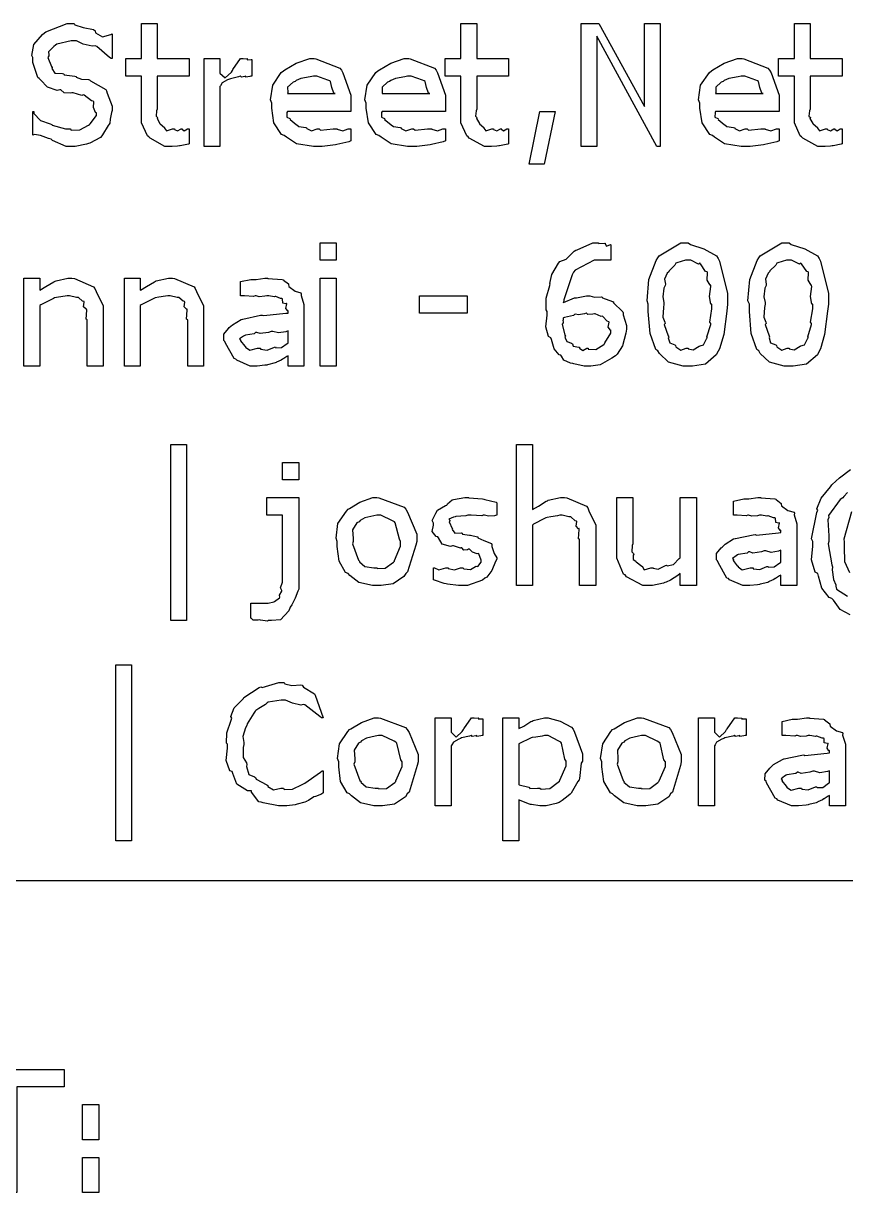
# Model space of a CAD drawing. Extents: x 0 to 23.4, y 0 to 16.5.
# Drawn here: x 20.077 to 20.62, y 1.405 to 2.178 of the extents above; entities that cross this region are included whole.
import ezdxf

# ---------------------------------------------------------------- set-up
doc = ezdxf.new("R2010")
doc.units = 0
doc.layers.get('0').update_dxf_attribs({"linetype": 'CONTINUOUS'})

msp = doc.modelspace()

# ---------------------------------------------------------------- linework, layer by layer
at = {"color": 0}
for points in [[(20.1353, 2.12028), (20.1347, 2.11893), (20.1339, 2.11447), (20.1336, 2.11193), (20.1333, 2.11117), (20.1325, 2.1104), (20.1289, 2.10411), (20.1283, 2.10357), (20.1276, 2.10243), (20.1204, 2.09868), (20.1196, 2.09836), (20.1183, 2.09787), (20.1107, 2.0964), (20.1082, 2.0964), (20.1049, 2.0964), (20.0958, 2.10042), (20.0949, 2.10118), (20.0932, 2.10161), (20.0879, 2.10368), (20.0839, 2.10433), (20.0829, 2.104), (20.0829, 2.11963), (20.0836, 2.11963), (20.0836, 2.11817), (20.0878, 2.1135), (20.0943, 2.11149), (20.0953, 2.11094), (20.0957, 2.11046), (20.1044, 2.10813), (20.1075, 2.10813), (20.1082, 2.10726), (20.1139, 2.10736), (20.1196, 2.11051), (20.1203, 2.11094), (20.1206, 2.11139), (20.1249, 2.11692), (20.1249, 2.11876), (20.1242, 2.11888), (20.1229, 2.12224), (20.1231, 2.12597), (20.1226, 2.12636), (20.1215, 2.12663), (20.1167, 2.13026), (20.116, 2.13049), (20.1153, 2.1301), (20.1094, 2.13189), (20.1087, 2.132), (20.1076, 2.13163), (20.1036, 2.13194), (20.1013, 2.13379), (20.1006, 2.13396), (20.099, 2.13351), (20.0925, 2.13569), (20.0878, 2.14046), (20.0871, 2.14133), (20.0862, 2.14199), (20.0829, 2.15192), (20.0829, 2.15522), (20.0821, 2.15662), (20.0835, 2.16385), (20.0893, 2.17046), (20.0906, 2.1715), (20.0915, 2.1721), (20.1054, 2.17779), (20.1101, 2.17779), (20.1106, 2.17681), (20.1161, 2.17507), (20.1229, 2.17367), (20.124, 2.17279), (20.1242, 2.17165), (20.1288, 2.16894), (20.1344, 2.17036), (20.1353, 2.17085), (20.1353, 2.15457), (20.1346, 2.15457), (20.1335, 2.15522), (20.125, 2.16249), (20.124, 2.16303), (20.1221, 2.16271), (20.1161, 2.16411), (20.1117, 2.16629), (20.1103, 2.16629), (20.1082, 2.16629), (20.0987, 2.16396), (20.0979, 2.16347), (20.0967, 2.16243), (20.0931, 2.15896), (20.0933, 2.15701), (20.0933, 2.15631), (20.0928, 2.15517), (20.0951, 2.14919), (20.0956, 2.14871), (20.0953, 2.148), (20.0974, 2.14492), (20.1024, 2.14464), (20.1033, 2.14438), (20.1036, 2.14378), (20.1106, 2.14285), (20.1114, 2.14264), (20.1114, 2.14231), (20.1149, 2.141), (20.1197, 2.14068), (20.1203, 2.14046), (20.121, 2.13986), (20.131, 2.13411), (20.1315, 2.13331), (20.1319, 2.13178), (20.1353, 2.12315), (20.1353, 2.12028)], [(20.1861, 2.09814), (20.1856, 2.09793), (20.1801, 2.09694), (20.1796, 2.09685), (20.1783, 2.09674), (20.1749, 2.0964), (20.1738, 2.0964), (20.1701, 2.0964), (20.1603, 2.10183), (20.1594, 2.10292), (20.1585, 2.10346), (20.1546, 2.11203), (20.1546, 2.11486), (20.1546, 2.14285), (20.1442, 2.14285), (20.1442, 2.15457), (20.1546, 2.15457), (20.1546, 2.17779), (20.165, 2.17779), (20.165, 2.15457), (20.1861, 2.15457), (20.1861, 2.14285), (20.165, 2.14285), (20.165, 2.12115), (20.1646, 2.12007), (20.1642, 2.11649), (20.1651, 2.11561), (20.1653, 2.11529), (20.165, 2.11486), (20.1668, 2.11171), (20.1669, 2.11139), (20.1669, 2.11139), (20.1697, 2.10894), (20.17, 2.10878), (20.1699, 2.10856), (20.1711, 2.10678), (20.175, 2.10813), (20.1764, 2.10813), (20.1764, 2.10775), (20.1783, 2.10667), (20.1807, 2.10813), (20.1815, 2.10813), (20.1814, 2.10792), (20.1828, 2.10667), (20.1849, 2.10813), (20.1857, 2.10813), (20.1861, 2.10813), (20.1861, 2.09814)], [(20.3971, 2.09814), (20.3965, 2.09793), (20.3911, 2.09694), (20.3906, 2.09685), (20.3893, 2.09674), (20.3858, 2.0964), (20.3847, 2.0964), (20.3811, 2.0964), (20.3711, 2.10183), (20.3703, 2.10292), (20.3694, 2.10346), (20.3656, 2.11203), (20.3656, 2.11486), (20.3656, 2.14285), (20.3551, 2.14285), (20.3551, 2.15457), (20.3656, 2.15457), (20.3656, 2.17779), (20.376, 2.17779), (20.376, 2.15457), (20.3971, 2.15457), (20.3971, 2.14285), (20.376, 2.14285), (20.376, 2.12115), (20.3756, 2.12007), (20.3751, 2.11649), (20.3761, 2.11561), (20.3762, 2.11529), (20.3758, 2.11486), (20.3778, 2.11171), (20.3779, 2.11139), (20.3779, 2.11139), (20.3807, 2.10894), (20.381, 2.10878), (20.3808, 2.10856), (20.3821, 2.10678), (20.386, 2.10813), (20.3872, 2.10813), (20.3872, 2.10775), (20.3893, 2.10667), (20.3917, 2.10813), (20.3925, 2.10813), (20.3924, 2.10792), (20.3937, 2.10667), (20.3958, 2.10813), (20.3965, 2.10813), (20.3971, 2.10813), (20.3971, 2.09814)], [(20.4972, 2.0964), (20.4949, 2.0964), (20.4554, 2.16932), (20.4554, 2.0964), (20.445, 2.0964), (20.445, 2.17779), (20.4567, 2.17779), (20.4868, 2.12289), (20.4868, 2.17779), (20.4972, 2.17779), (20.4972, 2.0964)], [(20.6174, 2.09814), (20.6168, 2.09793), (20.6114, 2.09694), (20.6108, 2.09685), (20.6096, 2.09674), (20.6061, 2.0964), (20.6049, 2.0964), (20.6014, 2.0964), (20.5914, 2.10183), (20.5906, 2.10292), (20.5897, 2.10346), (20.5858, 2.11203), (20.5858, 2.11486), (20.5858, 2.14285), (20.5754, 2.14285), (20.5754, 2.15457), (20.5858, 2.15457), (20.5858, 2.17779), (20.5963, 2.17779), (20.5963, 2.15457), (20.6174, 2.15457), (20.6174, 2.14285), (20.5963, 2.14285), (20.5963, 2.12115), (20.5958, 2.12007), (20.5954, 2.11649), (20.5964, 2.11561), (20.5965, 2.11529), (20.5961, 2.11486), (20.5979, 2.11171), (20.5982, 2.11139), (20.5982, 2.11139), (20.601, 2.10894), (20.6013, 2.10878), (20.6011, 2.10856), (20.6024, 2.10678), (20.6063, 2.10813), (20.6075, 2.10813), (20.6075, 2.10775), (20.6096, 2.10667), (20.6119, 2.10813), (20.6128, 2.10813), (20.6126, 2.10792), (20.614, 2.10667), (20.6161, 2.10813), (20.6168, 2.10813), (20.6174, 2.10813), (20.6174, 2.09814)], [(20.2274, 2.14285), (20.2269, 2.14285), (20.2261, 2.14264), (20.2235, 2.14225), (20.2235, 2.14285), (20.2235, 2.14285), (20.2228, 2.14264), (20.2206, 2.14225), (20.22, 2.14285), (20.2197, 2.14285), (20.2186, 2.14247), (20.2133, 2.14122), (20.2128, 2.1409), (20.2115, 2.14051), (20.2078, 2.13851), (20.2068, 2.13661), (20.2064, 2.13612), (20.2064, 2.0964), (20.196, 2.0964), (20.196, 2.15457), (20.2064, 2.15457), (20.2064, 2.14611), (20.2064, 2.14497), (20.2099, 2.14182), (20.214, 2.14551), (20.2146, 2.14675), (20.215, 2.14735), (20.22, 2.15457), (20.2217, 2.15457), (20.2217, 2.15457), (20.2244, 2.1544), (20.2246, 2.15435), (20.2244, 2.15435), (20.2243, 2.15381), (20.2271, 2.15397), (20.2274, 2.15392), (20.2274, 2.14285)], [(20.2929, 2.11963), (20.2511, 2.11963), (20.2507, 2.11882), (20.2506, 2.11578), (20.2525, 2.11486), (20.2528, 2.11442), (20.2528, 2.11426), (20.2567, 2.111), (20.2572, 2.11074), (20.2572, 2.11074), (20.2585, 2.10954), (20.2631, 2.10889), (20.2636, 2.10878), (20.2638, 2.10824), (20.2668, 2.10678), (20.2706, 2.10813), (20.2719, 2.10813), (20.2729, 2.10715), (20.2811, 2.10813), (20.2839, 2.10813), (20.2839, 2.10781), (20.2875, 2.10667), (20.2912, 2.10813), (20.2925, 2.10813), (20.2929, 2.10813), (20.2929, 2.1001), (20.2915, 2.09956), (20.2836, 2.09771), (20.2828, 2.0975), (20.281, 2.09722), (20.274, 2.0964), (20.2717, 2.0964), (20.2681, 2.0964), (20.2569, 2.09825), (20.2503, 2.1026), (20.2489, 2.10379), (20.2471, 2.10444), (20.2421, 2.11199), (20.2407, 2.12181), (20.2407, 2.12506), (20.2399, 2.12722), (20.2413, 2.13704), (20.2469, 2.14524), (20.2483, 2.14654), (20.2492, 2.14719), (20.2567, 2.15153), (20.2657, 2.15457), (20.2686, 2.15457), (20.2697, 2.15435), (20.2856, 2.14828), (20.2867, 2.14697), (20.2876, 2.14501), (20.2929, 2.13037), (20.2929, 2.12549), (20.2929, 2.11963)], [(20.3554, 2.11963), (20.3135, 2.11963), (20.3132, 2.11882), (20.3131, 2.11578), (20.315, 2.11486), (20.3153, 2.11442), (20.3151, 2.11426), (20.3192, 2.111), (20.3196, 2.11074), (20.3196, 2.11074), (20.321, 2.10954), (20.3254, 2.10889), (20.3261, 2.10878), (20.3261, 2.10824), (20.3293, 2.10678), (20.3331, 2.10813), (20.3343, 2.10813), (20.3353, 2.10715), (20.3435, 2.10813), (20.3463, 2.10813), (20.3463, 2.10781), (20.35, 2.10667), (20.3537, 2.10813), (20.355, 2.10813), (20.3554, 2.10813), (20.3554, 2.1001), (20.3539, 2.09956), (20.3461, 2.09771), (20.3453, 2.0975), (20.3435, 2.09722), (20.3364, 2.0964), (20.3342, 2.0964), (20.3304, 2.0964), (20.3194, 2.09825), (20.3128, 2.1026), (20.3114, 2.10379), (20.3096, 2.10444), (20.3046, 2.11199), (20.3031, 2.12181), (20.3031, 2.12506), (20.3022, 2.12722), (20.3036, 2.13704), (20.3094, 2.14524), (20.3107, 2.14654), (20.3117, 2.14719), (20.3192, 2.15153), (20.3282, 2.15457), (20.3311, 2.15457), (20.3321, 2.15435), (20.3481, 2.14828), (20.3492, 2.14697), (20.3501, 2.14501), (20.3554, 2.13037), (20.3554, 2.12549), (20.3554, 2.11963)], [(20.5757, 2.11963), (20.5338, 2.11963), (20.5335, 2.11882), (20.5333, 2.11578), (20.5353, 2.11486), (20.5356, 2.11442), (20.5354, 2.11426), (20.5394, 2.111), (20.5399, 2.11074), (20.5399, 2.11074), (20.5412, 2.10954), (20.5457, 2.10889), (20.5464, 2.10878), (20.5464, 2.10824), (20.5496, 2.10678), (20.5533, 2.10813), (20.5546, 2.10813), (20.5556, 2.10715), (20.5637, 2.10813), (20.5665, 2.10813), (20.5665, 2.10781), (20.5703, 2.10667), (20.574, 2.10813), (20.5753, 2.10813), (20.5757, 2.10813), (20.5757, 2.1001), (20.5742, 2.09956), (20.5664, 2.09771), (20.5654, 2.0975), (20.5637, 2.09722), (20.5567, 2.0964), (20.5544, 2.0964), (20.5507, 2.0964), (20.5397, 2.09825), (20.5331, 2.1026), (20.5317, 2.10379), (20.5299, 2.10444), (20.5249, 2.11199), (20.5233, 2.12181), (20.5233, 2.12506), (20.5225, 2.12722), (20.5239, 2.13704), (20.5297, 2.14524), (20.531, 2.14654), (20.5319, 2.14719), (20.5394, 2.15153), (20.5483, 2.15457), (20.5514, 2.15457), (20.5524, 2.15435), (20.5683, 2.14828), (20.5694, 2.14697), (20.5704, 2.14501), (20.5757, 2.13037), (20.5757, 2.12549), (20.5757, 2.11963)], [(20.2825, 2.13135), (20.2817, 2.13167), (20.2803, 2.13542), (20.2794, 2.13938), (20.2789, 2.13981), (20.2776, 2.14019), (20.2704, 2.14285), (20.2681, 2.14285), (20.266, 2.14247), (20.2599, 2.14139), (20.2568, 2.13997), (20.2561, 2.13938), (20.2547, 2.13889), (20.2511, 2.13558), (20.2512, 2.13217), (20.2511, 2.13135), (20.2825, 2.13135)], [(20.345, 2.13135), (20.3442, 2.13167), (20.3428, 2.13542), (20.3419, 2.13938), (20.3412, 2.13981), (20.3401, 2.14019), (20.3328, 2.14285), (20.3304, 2.14285), (20.3285, 2.14247), (20.3224, 2.14139), (20.3192, 2.13997), (20.3185, 2.13938), (20.3171, 2.13889), (20.3136, 2.13558), (20.3136, 2.13217), (20.3135, 2.13135), (20.345, 2.13135)], [(20.5653, 2.13135), (20.5644, 2.13167), (20.5631, 2.13542), (20.5622, 2.13938), (20.5615, 2.13981), (20.5604, 2.14019), (20.5531, 2.14285), (20.5507, 2.14285), (20.5488, 2.14247), (20.5426, 2.14139), (20.5394, 2.13997), (20.5388, 2.13938), (20.5374, 2.13889), (20.5339, 2.13558), (20.5339, 2.13217), (20.5338, 2.13135), (20.5653, 2.13135)], [(20.4279, 2.11963), (20.4206, 2.08469), (20.4107, 2.08469), (20.4176, 2.11963), (20.4279, 2.11963)], [(20.2831, 2.02121), (20.2726, 2.02121), (20.2726, 2.03271), (20.2831, 2.03271), (20.2831, 2.02121)], [(20.475, 1.97564), (20.4744, 1.97304), (20.4722, 1.96463), (20.4688, 1.95925), (20.4676, 1.95806), (20.4653, 1.95643), (20.4576, 1.95221), (20.4514, 1.95133), (20.4494, 1.95133), (20.4469, 1.95133), (20.4401, 1.95281), (20.4394, 1.95307), (20.4379, 1.95324), (20.4336, 1.95518), (20.4321, 1.95796), (20.4315, 1.9585), (20.4304, 1.95865), (20.4271, 1.96268), (20.4253, 1.96881), (20.4249, 1.97), (20.4235, 1.97081), (20.4217, 1.97732), (20.4226, 1.98486), (20.4226, 1.98736), (20.4218, 1.98844), (20.4219, 1.99615), (20.4243, 2.0045), (20.4246, 2.00581), (20.4243, 2.00592), (20.4256, 2.01187), (20.4301, 2.01926), (20.431, 2.02035), (20.431, 2.02035), (20.435, 2.02197), (20.4403, 2.02718), (20.4414, 2.02794), (20.4424, 2.02815), (20.4528, 2.03271), (20.4564, 2.03271), (20.4564, 2.03239), (20.4606, 2.03256), (20.4608, 2.0325), (20.4608, 2.03217), (20.4618, 2.03065), (20.4643, 2.03157), (20.4646, 2.03142), (20.4646, 2.02121), (20.4642, 2.02121), (20.4632, 2.02121), (20.4611, 2.02121), (20.4604, 2.02121), (20.4594, 2.02121), (20.4562, 2.02121), (20.4553, 2.02121), (20.4535, 2.02121), (20.441, 2.01471), (20.44, 2.0134), (20.439, 2.01161), (20.4335, 1.99517), (20.4333, 1.993), (20.4333, 1.99343), (20.4407, 1.99631), (20.4414, 1.99647), (20.4419, 1.99642), (20.4486, 1.99778), (20.4508, 1.99778), (20.4508, 1.99778), (20.4538, 1.99696), (20.4583, 1.99707), (20.4589, 1.9969), (20.459, 1.99647), (20.4658, 1.99408), (20.4665, 1.99365), (20.4662, 1.99322), (20.4725, 1.98725), (20.4728, 1.98649), (20.4728, 1.98519), (20.475, 1.97803), (20.475, 1.97564)], [(20.5417, 1.99214), (20.5411, 1.98753), (20.5392, 1.97211), (20.5364, 1.96272), (20.5354, 1.9611), (20.5342, 1.95865), (20.5271, 1.95258), (20.5185, 1.95133), (20.5157, 1.95133), (20.5124, 1.95133), (20.5026, 1.95383), (20.4967, 1.95969), (20.4957, 1.96132), (20.4943, 1.96218), (20.4906, 1.97276), (20.4893, 1.98731), (20.4893, 1.99214), (20.4885, 1.99451), (20.4896, 2.00846), (20.4946, 2.02111), (20.4957, 2.02274), (20.4965, 2.02425), (20.5108, 2.03271), (20.5157, 2.03271), (20.5171, 2.03174), (20.5261, 2.02869), (20.5343, 2.02425), (20.5354, 2.02251), (20.5364, 2.02072), (20.5417, 1.99929), (20.5417, 1.99214)], [(20.6083, 1.99214), (20.6078, 1.98753), (20.6058, 1.97211), (20.6031, 1.96272), (20.6021, 1.9611), (20.601, 1.95865), (20.5938, 1.95258), (20.5851, 1.95133), (20.5824, 1.95133), (20.579, 1.95133), (20.5693, 1.95383), (20.5633, 1.95969), (20.5624, 1.96132), (20.561, 1.96218), (20.5572, 1.97276), (20.5561, 1.98731), (20.5561, 1.99214), (20.5551, 1.99451), (20.5563, 2.00846), (20.5613, 2.02111), (20.5624, 2.02274), (20.5632, 2.02425), (20.5775, 2.03271), (20.5824, 2.03271), (20.5838, 2.03174), (20.5928, 2.02869), (20.601, 2.02425), (20.6021, 2.02251), (20.6031, 2.02072), (20.6083, 1.99929), (20.6083, 1.99214)], [(20.5285, 1.97043), (20.5281, 1.97065), (20.5306, 1.97868), (20.5306, 1.97954), (20.5299, 1.98042), (20.5313, 1.98921), (20.5313, 1.99214), (20.5307, 1.99219), (20.5297, 1.99724), (20.5307, 2.00385), (20.5306, 2.00472), (20.5301, 2.00472), (20.5283, 2.00819), (20.5285, 2.01307), (20.5282, 2.01361), (20.5272, 2.01372), (20.5239, 2.01899), (20.5235, 2.01926), (20.5226, 2.01856), (20.5174, 2.02121), (20.5157, 2.02121), (20.514, 2.02121), (20.5082, 2.01958), (20.5076, 2.01926), (20.5069, 2.01796), (20.5031, 2.01426), (20.5028, 2.01361), (20.5019, 2.01269), (20.5001, 2.00879), (20.5006, 2.00549), (20.5004, 2.0045), (20.4997, 2.00282), (20.499, 1.99718), (20.4997, 1.99343), (20.4997, 1.99214), (20.4993, 1.99007), (20.499, 1.98356), (20.5003, 1.98042), (20.5004, 1.97954), (20.4999, 1.97868), (20.5025, 1.97131), (20.5028, 1.97065), (20.5025, 1.96994), (20.5035, 1.96674), (20.5069, 1.96533), (20.5074, 1.965), (20.5076, 1.96408), (20.5108, 1.96186), (20.5144, 1.96306), (20.5157, 1.96306), (20.5157, 1.96278), (20.5189, 1.96203), (20.5229, 1.96451), (20.5235, 1.96479), (20.5235, 1.96479), (20.5258, 1.96539), (20.5281, 1.96978), (20.5285, 1.97043)], [(20.5951, 1.97043), (20.5947, 1.97065), (20.5972, 1.97868), (20.5972, 1.97954), (20.5965, 1.98042), (20.5979, 1.98921), (20.5979, 1.99214), (20.5974, 1.99219), (20.5964, 1.99724), (20.5974, 2.00385), (20.5972, 2.00472), (20.5968, 2.00472), (20.595, 2.00819), (20.5951, 2.01307), (20.5949, 2.01361), (20.594, 2.01372), (20.5906, 2.01899), (20.5901, 2.01926), (20.5893, 2.01856), (20.584, 2.02121), (20.5824, 2.02121), (20.5807, 2.02121), (20.5749, 2.01958), (20.5743, 2.01926), (20.5736, 2.01796), (20.5697, 2.01426), (20.5694, 2.01361), (20.5686, 2.01269), (20.5668, 2.00879), (20.5672, 2.00549), (20.5671, 2.0045), (20.5664, 2.00282), (20.5657, 1.99718), (20.5665, 1.99343), (20.5665, 1.99214), (20.566, 1.99007), (20.5657, 1.98356), (20.5669, 1.98042), (20.5671, 1.97954), (20.5665, 1.97868), (20.5692, 1.97131), (20.5694, 1.97065), (20.5692, 1.96994), (20.5701, 1.96674), (20.5736, 1.96533), (20.574, 1.965), (20.5743, 1.96408), (20.5775, 1.96186), (20.5811, 1.96306), (20.5824, 1.96306), (20.5824, 1.96278), (20.5856, 1.96203), (20.5896, 1.96451), (20.5901, 1.96479), (20.5901, 1.96479), (20.5925, 1.96539), (20.5947, 1.96978), (20.5951, 1.97043)], [(20.1292, 1.95133), (20.1188, 1.95133), (20.1188, 1.98193), (20.1181, 1.98226), (20.1185, 1.98833), (20.1183, 1.98888), (20.1181, 1.98882), (20.1164, 1.99056), (20.1168, 1.9936), (20.1167, 1.99388), (20.1157, 1.99414), (20.1129, 1.99658), (20.1125, 1.99669), (20.1117, 1.99658), (20.1071, 1.99778), (20.1056, 1.99778), (20.1042, 1.99744), (20.0997, 1.99675), (20.0972, 1.99631), (20.0965, 1.99604), (20.0956, 1.9955), (20.0881, 1.99181), (20.0874, 1.99126), (20.0874, 1.95133), (20.0769, 1.95133), (20.0769, 2.0095), (20.0874, 2.0095), (20.0874, 2.00168), (20.0875, 2.00157), (20.0915, 2.00385), (20.0967, 2.007), (20.0975, 2.00732), (20.0982, 2.00765), (20.106, 2.0095), (20.1086, 2.0095), (20.1103, 2.00928), (20.1229, 2.00375), (20.1238, 2.00256), (20.1246, 2.0006), (20.1292, 1.99115), (20.1292, 1.98801), (20.1292, 1.95133)], [(20.1956, 1.95133), (20.1851, 1.95133), (20.1851, 1.98193), (20.1844, 1.98226), (20.1847, 1.98833), (20.1847, 1.98888), (20.1844, 1.98882), (20.1828, 1.99056), (20.1832, 1.9936), (20.1831, 1.99388), (20.1821, 1.99414), (20.1793, 1.99658), (20.1789, 1.99669), (20.1781, 1.99658), (20.1735, 1.99778), (20.1719, 1.99778), (20.1704, 1.99744), (20.166, 1.99675), (20.1636, 1.99631), (20.1628, 1.99604), (20.1618, 1.9955), (20.1544, 1.99181), (20.1537, 1.99126), (20.1537, 1.95133), (20.1433, 1.95133), (20.1433, 2.0095), (20.1537, 2.0095), (20.1537, 2.00168), (20.1539, 2.00157), (20.1578, 2.00385), (20.1631, 2.007), (20.1639, 2.00732), (20.1644, 2.00765), (20.1724, 2.0095), (20.175, 2.0095), (20.1765, 2.00928), (20.1893, 2.00375), (20.1901, 2.00256), (20.191, 2.0006), (20.1956, 1.99115), (20.1956, 1.98801), (20.1956, 1.95133)], [(20.2619, 1.95133), (20.2515, 1.95133), (20.2515, 1.95806), (20.2507, 1.95763), (20.2486, 1.95632), (20.2481, 1.956), (20.2478, 1.95589), (20.2468, 1.95529), (20.2438, 1.95389), (20.2435, 1.95372), (20.2428, 1.9534), (20.2379, 1.95215), (20.2374, 1.95199), (20.236, 1.95182), (20.231, 1.95133), (20.2294, 1.95133), (20.2263, 1.95133), (20.2175, 1.95514), (20.2168, 1.95589), (20.2157, 1.95628), (20.2101, 1.96642), (20.2096, 1.96761), (20.2089, 1.96821), (20.209, 1.97244), (20.2121, 1.97618), (20.2126, 1.97672), (20.2126, 1.97672), (20.2146, 1.97857), (20.2204, 1.98204), (20.2214, 1.98236), (20.2215, 1.98242), (20.2333, 1.98486), (20.2346, 1.98497), (20.2353, 1.98465), (20.25, 1.98622), (20.2515, 1.98628), (20.2515, 1.98779), (20.2512, 1.98774), (20.2499, 1.98947), (20.2506, 1.99246), (20.2504, 1.99278), (20.25, 1.99251), (20.2479, 1.99289), (20.2478, 1.99582), (20.2474, 1.99604), (20.2465, 1.99599), (20.2433, 1.99735), (20.2428, 1.99735), (20.2422, 1.99707), (20.2386, 1.99778), (20.2374, 1.99778), (20.2361, 1.99744), (20.2324, 1.99718), (20.2303, 1.99778), (20.2296, 1.99778), (20.2286, 1.9974), (20.2226, 1.99778), (20.2207, 1.99778), (20.22, 1.99778), (20.22, 2.00711), (20.22, 2.00711), (20.2269, 2.00851), (20.2279, 2.00863), (20.2304, 2.00863), (20.2361, 2.0095), (20.2381, 2.0095), (20.2381, 2.00928), (20.2475, 2.00863), (20.2483, 2.0084), (20.2483, 2.00814), (20.2518, 2.00558), (20.2518, 2.00515), (20.2519, 2.00396), (20.256, 2.00092), (20.2599, 1.99972), (20.2601, 1.99908), (20.26, 1.99799), (20.2619, 1.99197), (20.2619, 1.98996), (20.2619, 1.95133)], [(20.2831, 1.95133), (20.2726, 1.95133), (20.2726, 2.0095), (20.2831, 2.0095), (20.2831, 1.95133)], [(20.3697, 1.98628), (20.3382, 1.98628), (20.3382, 1.99778), (20.3697, 1.99778), (20.3697, 1.98628)], [(20.4646, 1.97521), (20.4643, 1.97515), (20.4629, 1.97694), (20.4635, 1.98031), (20.4633, 1.98062), (20.4622, 1.9809), (20.4594, 1.9841), (20.4589, 1.98432), (20.4581, 1.9841), (20.4542, 1.98583), (20.4538, 1.98583), (20.4526, 1.98557), (20.4493, 1.98535), (20.4485, 1.98628), (20.4483, 1.98628), (20.4471, 1.98579), (20.4432, 1.98519), (20.4413, 1.98557), (20.4407, 1.9854), (20.44, 1.98481), (20.434, 1.98351), (20.4333, 1.98324), (20.4331, 1.98307), (20.4331, 1.98188), (20.4331, 1.98172), (20.4329, 1.98167), (20.4331, 1.98042), (20.4331, 1.97999), (20.4325, 1.979), (20.4343, 1.97163), (20.4346, 1.97108), (20.4343, 1.97043), (20.4356, 1.9675), (20.4387, 1.96642), (20.4392, 1.9661), (20.4392, 1.9661), (20.4397, 1.96451), (20.4435, 1.96382), (20.4439, 1.96371), (20.4439, 1.96317), (20.4461, 1.96169), (20.4488, 1.96306), (20.4496, 1.96306), (20.4497, 1.96251), (20.4546, 1.96235), (20.4599, 1.9656), (20.4604, 1.9661), (20.4606, 1.96658), (20.4646, 1.9731), (20.4646, 1.97521)], [(20.2515, 1.96653), (20.2515, 1.97456), (20.25, 1.97385), (20.245, 1.97319), (20.2414, 1.97418), (20.2403, 1.97412), (20.2385, 1.97353), (20.2329, 1.97276), (20.2307, 1.97358), (20.23, 1.97347), (20.229, 1.97271), (20.2233, 1.97174), (20.2229, 1.97151), (20.2219, 1.97103), (20.2194, 1.96924), (20.22, 1.96838), (20.22, 1.96804), (20.2199, 1.96793), (20.2228, 1.96436), (20.2233, 1.96414), (20.2232, 1.96376), (20.2261, 1.96175), (20.2313, 1.96306), (20.2331, 1.96306), (20.2333, 1.9624), (20.2376, 1.96181), (20.2424, 1.96382), (20.2431, 1.96392), (20.2433, 1.96343), (20.2471, 1.96354), (20.2508, 1.96631), (20.2515, 1.96653)], [(20.1843, 1.7831), (20.1739, 1.7831), (20.1739, 1.89942), (20.1843, 1.89942), (20.1843, 1.7831)], [(20.4547, 1.80632), (20.444, 1.80632), (20.444, 1.83692), (20.4433, 1.83724), (20.4437, 1.84332), (20.4436, 1.84386), (20.4433, 1.84381), (20.4417, 1.84554), (20.4421, 1.84858), (20.4419, 1.84885), (20.441, 1.84912), (20.4382, 1.85157), (20.4378, 1.85167), (20.4369, 1.85157), (20.4324, 1.85275), (20.4308, 1.85275), (20.4293, 1.85243), (20.4249, 1.85172), (20.4225, 1.85129), (20.4217, 1.85101), (20.4207, 1.85047), (20.4135, 1.84679), (20.4128, 1.84625), (20.4128, 1.80632), (20.4022, 1.80632), (20.4022, 1.89942), (20.4128, 1.89942), (20.4128, 1.85667), (20.4129, 1.85656), (20.4168, 1.85883), (20.4219, 1.86199), (20.4228, 1.86231), (20.4233, 1.86262), (20.4313, 1.86447), (20.4339, 1.86447), (20.4356, 1.86426), (20.4485, 1.85872), (20.4493, 1.85753), (20.45, 1.85558), (20.4547, 1.84614), (20.4547, 1.84299), (20.4547, 1.80632)], [(20.2585, 1.87619), (20.2478, 1.87619), (20.2478, 1.88769), (20.2585, 1.88769), (20.2585, 1.87619)], [(20.2585, 1.80393), (20.2578, 1.80246), (20.2561, 1.79801), (20.2539, 1.79346), (20.2529, 1.79199), (20.2519, 1.78965), (20.2464, 1.78364), (20.2404, 1.7831), (20.2385, 1.7831), (20.2379, 1.78271), (20.2333, 1.78347), (20.2328, 1.78353), (20.2317, 1.78331), (20.2283, 1.78342), (20.2272, 1.7845), (20.2269, 1.78461), (20.2269, 1.7946), (20.2274, 1.7946), (20.2274, 1.7946), (20.2304, 1.7946), (20.2315, 1.7946), (20.2315, 1.7946), (20.2351, 1.7946), (20.2363, 1.7946), (20.2363, 1.7946), (20.2382, 1.79465), (20.2421, 1.79551), (20.2425, 1.79568), (20.2425, 1.79568), (20.2458, 1.79824), (20.246, 1.7985), (20.246, 1.7985), (20.2458, 1.79992), (20.2472, 1.80263), (20.2474, 1.80306), (20.2474, 1.80306), (20.2464, 1.80474), (20.2478, 1.80854), (20.2478, 1.80979), (20.2478, 1.85275), (20.2374, 1.85275), (20.2374, 1.86447), (20.2585, 1.86447), (20.2585, 1.80393)], [(20.3364, 1.83539), (20.3357, 1.83306), (20.3304, 1.81543), (20.3292, 1.81413), (20.3279, 1.81218), (20.3208, 1.80729), (20.3128, 1.80632), (20.3101, 1.80632), (20.3071, 1.80632), (20.2982, 1.80826), (20.2922, 1.81282), (20.291, 1.81413), (20.2894, 1.81478), (20.2851, 1.82237), (20.2839, 1.83214), (20.2839, 1.83539), (20.2831, 1.83757), (20.2843, 1.84728), (20.2899, 1.85536), (20.291, 1.85667), (20.2919, 1.85726), (20.2989, 1.86143), (20.3074, 1.86447), (20.3101, 1.86447), (20.3114, 1.86426), (20.3281, 1.85796), (20.3292, 1.85667), (20.3304, 1.85465), (20.3364, 1.84022), (20.3364, 1.83539)], [(20.3894, 1.82368), (20.3885, 1.8221), (20.3861, 1.81619), (20.3826, 1.8119), (20.3814, 1.81108), (20.3799, 1.8099), (20.37, 1.80632), (20.3668, 1.80632), (20.364, 1.80632), (20.3567, 1.80724), (20.3558, 1.8074), (20.3546, 1.80751), (20.3481, 1.80979), (20.3475, 1.81), (20.3475, 1.81803), (20.3482, 1.81803), (20.3482, 1.81793), (20.351, 1.81657), (20.3556, 1.81803), (20.3571, 1.81803), (20.3572, 1.81743), (20.3613, 1.81657), (20.3654, 1.81803), (20.3668, 1.81803), (20.3675, 1.81728), (20.3718, 1.81685), (20.3753, 1.81896), (20.3757, 1.81913), (20.3757, 1.81913), (20.3768, 1.8189), (20.379, 1.82167), (20.379, 1.8226), (20.379, 1.82297), (20.3775, 1.82715), (20.3772, 1.82736), (20.3762, 1.82721), (20.3732, 1.82824), (20.3712, 1.83024), (20.3706, 1.8304), (20.37, 1.82997), (20.3675, 1.82954), (20.3661, 1.83122), (20.3656, 1.83128), (20.3653, 1.83089), (20.3606, 1.83247), (20.3601, 1.83257), (20.3586, 1.83208), (20.3532, 1.83356), (20.3508, 1.83783), (20.3504, 1.83843), (20.3493, 1.8386), (20.3465, 1.84201), (20.3475, 1.84619), (20.3475, 1.84754), (20.3475, 1.84754), (20.3465, 1.84924), (20.3487, 1.85357), (20.349, 1.85406), (20.349, 1.85406), (20.3501, 1.85618), (20.3553, 1.8591), (20.3563, 1.85949), (20.3563, 1.85949), (20.3567, 1.86019), (20.3599, 1.86296), (20.3606, 1.86317), (20.3606, 1.86317), (20.3681, 1.86447), (20.3706, 1.86447), (20.3708, 1.86426), (20.3799, 1.86361), (20.3807, 1.86339), (20.3814, 1.86313), (20.3889, 1.86128), (20.3894, 1.861), (20.3894, 1.85275), (20.389, 1.85275), (20.3878, 1.85243), (20.3838, 1.85215), (20.3812, 1.85275), (20.3803, 1.85275), (20.3793, 1.85238), (20.3724, 1.85275), (20.3701, 1.85275), (20.3688, 1.85238), (20.3622, 1.85189), (20.3617, 1.85167), (20.3606, 1.8514), (20.3576, 1.8501), (20.3582, 1.84918), (20.3582, 1.84885), (20.3578, 1.84842), (20.3599, 1.84397), (20.3601, 1.84364), (20.3599, 1.84321), (20.3615, 1.84088), (20.3657, 1.84104), (20.3664, 1.84082), (20.3667, 1.84017), (20.3712, 1.83963), (20.3718, 1.83951), (20.3718, 1.83946), (20.3765, 1.83854), (20.3768, 1.83843), (20.3768, 1.83789), (20.3807, 1.83599), (20.3857, 1.8341), (20.3861, 1.83344), (20.3861, 1.83203), (20.3876, 1.82753), (20.3894, 1.82465), (20.3894, 1.82368)], [(20.5211, 1.80632), (20.5104, 1.80632), (20.5104, 1.81413), (20.5089, 1.81299), (20.504, 1.80974), (20.5011, 1.8086), (20.5003, 1.80826), (20.4994, 1.80778), (20.4921, 1.80632), (20.4896, 1.80632), (20.4857, 1.80632), (20.475, 1.81213), (20.474, 1.81326), (20.4729, 1.81386), (20.4686, 1.82433), (20.4686, 1.82781), (20.4686, 1.86447), (20.4792, 1.86447), (20.4792, 1.83388), (20.4787, 1.83263), (20.4785, 1.8285), (20.4796, 1.82736), (20.4797, 1.82693), (20.4793, 1.82628), (20.4793, 1.82346), (20.4811, 1.82232), (20.4814, 1.82194), (20.4814, 1.82194), (20.4851, 1.81913), (20.4856, 1.8189), (20.4854, 1.81868), (20.4867, 1.81668), (20.491, 1.81803), (20.4925, 1.81803), (20.4925, 1.81771), (20.4958, 1.817), (20.5006, 1.8195), (20.5014, 1.81976), (20.5018, 1.81928), (20.506, 1.82015), (20.5097, 1.82406), (20.5104, 1.82454), (20.5104, 1.86447), (20.5211, 1.86447), (20.5211, 1.80632)], [(20.5875, 1.80632), (20.5769, 1.80632), (20.5769, 1.81304), (20.5761, 1.81261), (20.5739, 1.81131), (20.5733, 1.81099), (20.5732, 1.81087), (20.5722, 1.81028), (20.5692, 1.80886), (20.5689, 1.80871), (20.5682, 1.80838), (20.5633, 1.80713), (20.5628, 1.80697), (20.5614, 1.80681), (20.5565, 1.80632), (20.555, 1.80632), (20.5518, 1.80632), (20.5429, 1.81011), (20.5422, 1.81087), (20.5411, 1.81125), (20.5354, 1.8214), (20.535, 1.8226), (20.5343, 1.82319), (20.5344, 1.82742), (20.5375, 1.83117), (20.5381, 1.83171), (20.5381, 1.83171), (20.54, 1.83356), (20.5457, 1.83703), (20.5467, 1.83735), (20.5469, 1.8374), (20.5586, 1.83985), (20.56, 1.83996), (20.5607, 1.83963), (20.5754, 1.84119), (20.5769, 1.84125), (20.5769, 1.84278), (20.5765, 1.84272), (20.5753, 1.84446), (20.576, 1.84744), (20.5758, 1.84776), (20.5754, 1.8475), (20.5735, 1.84787), (20.5733, 1.85081), (20.5729, 1.85101), (20.5721, 1.85097), (20.5686, 1.85232), (20.5682, 1.85232), (20.5676, 1.85206), (20.564, 1.85275), (20.5628, 1.85275), (20.5615, 1.85243), (20.5578, 1.85215), (20.5556, 1.85275), (20.555, 1.85275), (20.554, 1.85238), (20.5481, 1.85275), (20.5461, 1.85275), (20.5457, 1.85275), (20.5457, 1.86208), (20.5457, 1.86208), (20.5524, 1.8635), (20.5532, 1.86361), (20.5558, 1.86361), (20.5617, 1.86447), (20.5636, 1.86447), (20.5636, 1.86421), (20.5729, 1.86361), (20.5736, 1.86339), (20.5738, 1.86313), (20.5772, 1.86057), (20.5771, 1.86014), (20.5774, 1.85894), (20.5814, 1.8559), (20.5856, 1.85471), (20.5858, 1.85406), (20.5856, 1.85297), (20.5875, 1.84694), (20.5875, 1.84494), (20.5875, 1.80632)], [(20.3257, 1.83539), (20.3249, 1.83681), (20.3222, 1.84776), (20.3217, 1.84842), (20.3204, 1.84912), (20.3126, 1.85275), (20.3101, 1.85275), (20.3081, 1.85238), (20.3022, 1.85107), (20.299, 1.84918), (20.2983, 1.84842), (20.2969, 1.84776), (20.294, 1.84304), (20.2944, 1.83735), (20.2944, 1.83539), (20.2939, 1.83388), (20.2979, 1.82314), (20.2986, 1.82237), (20.2985, 1.82183), (20.3021, 1.81885), (20.3081, 1.81803), (20.3101, 1.81803), (20.3104, 1.81743), (20.3156, 1.81765), (20.321, 1.82167), (20.3217, 1.82237), (20.3217, 1.82292), (20.3257, 1.83231), (20.3257, 1.83539)], [(20.5769, 1.8215), (20.5769, 1.82954), (20.5754, 1.82889), (20.5704, 1.82818), (20.5669, 1.82915), (20.5658, 1.8291), (20.564, 1.8285), (20.5583, 1.82775), (20.5563, 1.82856), (20.5556, 1.82844), (20.5546, 1.82769), (20.5486, 1.82671), (20.5482, 1.8265), (20.5474, 1.82601), (20.545, 1.82422), (20.5457, 1.82335), (20.5457, 1.82303), (20.5454, 1.82286), (20.5481, 1.81933), (20.5486, 1.81913), (20.5486, 1.81874), (20.5514, 1.81674), (20.5567, 1.81803), (20.5585, 1.81803), (20.5587, 1.81739), (20.5629, 1.81679), (20.5676, 1.81879), (20.5685, 1.8189), (20.5687, 1.81842), (20.5725, 1.81853), (20.5763, 1.82129), (20.5769, 1.8215)], [(20.1481, 1.63747), (20.1376, 1.63747), (20.1376, 1.75379), (20.1481, 1.75379), (20.1481, 1.63747)], [(20.2746, 1.66917), (20.2735, 1.6684), (20.2696, 1.66678), (20.2682, 1.66661), (20.2681, 1.66635), (20.2672, 1.66585), (20.265, 1.66428), (20.2639, 1.66368), (20.2635, 1.66351), (20.2624, 1.66314), (20.2574, 1.66174), (20.2567, 1.66157), (20.2561, 1.66135), (20.2507, 1.66069), (20.2489, 1.66069), (20.2451, 1.66069), (20.2349, 1.66271), (20.2337, 1.66308), (20.2322, 1.66331), (20.2272, 1.66982), (20.2272, 1.67068), (20.2247, 1.67068), (20.2175, 1.67507), (20.2149, 1.68201), (20.2144, 1.68326), (20.2129, 1.68381), (20.2106, 1.69065), (20.2115, 1.69879), (20.2115, 1.7015), (20.2107, 1.70204), (20.211, 1.70893), (20.2138, 1.71739), (20.2142, 1.71864), (20.2136, 1.71972), (20.2158, 1.72542), (20.2211, 1.73079), (20.2219, 1.73167), (20.2222, 1.73236), (20.2324, 1.73882), (20.2335, 1.73926), (20.2343, 1.73899), (20.2453, 1.74208), (20.2489, 1.74208), (20.2493, 1.74121), (20.254, 1.74018), (20.2599, 1.74067), (20.2608, 1.74035), (20.2615, 1.73921), (20.2689, 1.73465), (20.2693, 1.73383), (20.2746, 1.71886), (20.2736, 1.71886), (20.2724, 1.71967), (20.2624, 1.72732), (20.2613, 1.72775), (20.2599, 1.72726), (20.2544, 1.72846), (20.2497, 1.73058), (20.2483, 1.73058), (20.2468, 1.73058), (20.2383, 1.72917), (20.2376, 1.72885), (20.2364, 1.72775), (20.2322, 1.72499), (20.2301, 1.72379), (20.2296, 1.72319), (20.2289, 1.722), (20.2244, 1.71485), (20.2242, 1.71386), (20.2232, 1.71224), (20.2215, 1.7066), (20.2222, 1.70264), (20.2222, 1.70128), (20.2217, 1.69922), (20.2218, 1.6926), (20.2239, 1.68901), (20.2242, 1.68804), (20.2239, 1.68658), (20.2254, 1.68147), (20.2292, 1.6799), (20.2299, 1.67936), (20.2304, 1.67839), (20.2374, 1.67449), (20.2381, 1.67415), (20.2381, 1.67339), (20.2418, 1.67117), (20.2467, 1.67242), (20.2483, 1.67242), (20.2489, 1.67156), (20.2544, 1.67165), (20.2607, 1.67481), (20.2617, 1.67524), (20.2624, 1.67567), (20.2729, 1.68294), (20.2739, 1.68392), (20.2746, 1.68392), (20.2746, 1.66917)], [(20.3374, 1.68978), (20.3367, 1.68744), (20.3314, 1.66982), (20.3301, 1.66851), (20.3289, 1.66656), (20.3218, 1.66168), (20.3137, 1.66069), (20.3111, 1.66069), (20.3081, 1.66069), (20.2992, 1.66265), (20.2932, 1.66721), (20.2919, 1.66851), (20.2904, 1.66917), (20.2861, 1.67676), (20.2849, 1.68653), (20.2849, 1.68978), (20.284, 1.69194), (20.2853, 1.70167), (20.2908, 1.70975), (20.2919, 1.71104), (20.2929, 1.71164), (20.2999, 1.71582), (20.3083, 1.71886), (20.3111, 1.71886), (20.3124, 1.71864), (20.329, 1.71235), (20.3301, 1.71104), (20.3314, 1.70904), (20.3374, 1.69461), (20.3374, 1.68978)], [(20.38, 1.70714), (20.3796, 1.70714), (20.3788, 1.70692), (20.3761, 1.70654), (20.3761, 1.70714), (20.3761, 1.70714), (20.3754, 1.70692), (20.3731, 1.70654), (20.3725, 1.70714), (20.3724, 1.70714), (20.3712, 1.70676), (20.366, 1.70551), (20.3654, 1.70518), (20.3642, 1.70481), (20.3606, 1.70281), (20.3596, 1.7009), (20.3592, 1.70042), (20.3592, 1.66069), (20.3485, 1.66069), (20.3485, 1.71886), (20.3592, 1.71886), (20.3592, 1.71039), (20.3592, 1.70931), (20.3625, 1.70611), (20.3665, 1.70979), (20.3672, 1.71104), (20.3676, 1.71164), (20.3726, 1.71886), (20.3743, 1.71886), (20.3743, 1.71886), (20.3772, 1.71869), (20.3774, 1.71864), (20.3772, 1.71864), (20.3769, 1.7181), (20.3797, 1.71826), (20.38, 1.71821), (20.38, 1.70714)], [(20.4458, 1.69021), (20.4451, 1.68896), (20.4439, 1.67882), (20.4436, 1.67785), (20.4429, 1.67671), (20.4385, 1.669), (20.4378, 1.66829), (20.4364, 1.66732), (20.4325, 1.66411), (20.4304, 1.66297), (20.4297, 1.66265), (20.4285, 1.66217), (20.4219, 1.66069), (20.4197, 1.66069), (20.4176, 1.66069), (20.4121, 1.66146), (20.4115, 1.66157), (20.4108, 1.66168), (20.4046, 1.66428), (20.4039, 1.66461), (20.4039, 1.63747), (20.3933, 1.63747), (20.3933, 1.71886), (20.4039, 1.71886), (20.4039, 1.71169), (20.4039, 1.71169), (20.4071, 1.71332), (20.4118, 1.71636), (20.4126, 1.71669), (20.4132, 1.71701), (20.4207, 1.71886), (20.4232, 1.71886), (20.4239, 1.71864), (20.4311, 1.71664), (20.4387, 1.71257), (20.4397, 1.71126), (20.4406, 1.70931), (20.4458, 1.69499), (20.4458, 1.69021)], [(20.5111, 1.68978), (20.5106, 1.68744), (20.5053, 1.66982), (20.504, 1.66851), (20.5028, 1.66656), (20.4956, 1.66168), (20.4876, 1.66069), (20.4849, 1.66069), (20.4819, 1.66069), (20.4731, 1.66265), (20.4671, 1.66721), (20.4658, 1.66851), (20.4643, 1.66917), (20.46, 1.67676), (20.4586, 1.68653), (20.4586, 1.68978), (20.4578, 1.69194), (20.4592, 1.70167), (20.4646, 1.70975), (20.4658, 1.71104), (20.4667, 1.71164), (20.4737, 1.71582), (20.4821, 1.71886), (20.4849, 1.71886), (20.4861, 1.71864), (20.5028, 1.71235), (20.504, 1.71104), (20.5051, 1.70904), (20.5111, 1.69461), (20.5111, 1.68978)], [(20.5539, 1.70714), (20.5533, 1.70714), (20.5525, 1.70692), (20.5499, 1.70654), (20.5499, 1.70714), (20.5499, 1.70714), (20.5492, 1.70692), (20.5469, 1.70654), (20.5464, 1.70714), (20.5462, 1.70714), (20.5451, 1.70676), (20.5399, 1.70551), (20.5393, 1.70518), (20.5379, 1.70481), (20.5343, 1.70281), (20.5335, 1.7009), (20.5331, 1.70042), (20.5331, 1.66069), (20.5224, 1.66069), (20.5224, 1.71886), (20.5331, 1.71886), (20.5331, 1.71039), (20.5331, 1.70931), (20.5364, 1.70611), (20.5404, 1.70979), (20.541, 1.71104), (20.5414, 1.71164), (20.5465, 1.71886), (20.5482, 1.71886), (20.5482, 1.71886), (20.5511, 1.71869), (20.5512, 1.71864), (20.5511, 1.71864), (20.5508, 1.7181), (20.5535, 1.71826), (20.5539, 1.71821), (20.5539, 1.70714)], [(20.6196, 1.66069), (20.609, 1.66069), (20.609, 1.66743), (20.6082, 1.66699), (20.6061, 1.66569), (20.6054, 1.66536), (20.6053, 1.66525), (20.6043, 1.66465), (20.6013, 1.66325), (20.601, 1.66308), (20.6003, 1.66276), (20.5954, 1.66151), (20.5949, 1.66135), (20.5935, 1.66118), (20.5886, 1.66069), (20.5871, 1.66069), (20.5839, 1.66069), (20.575, 1.6645), (20.5743, 1.66525), (20.5732, 1.66564), (20.5675, 1.67578), (20.5671, 1.67697), (20.5664, 1.67757), (20.5665, 1.68181), (20.5696, 1.68554), (20.5701, 1.68608), (20.5701, 1.68608), (20.5721, 1.68793), (20.5779, 1.6914), (20.5789, 1.69174), (20.579, 1.69179), (20.5908, 1.69422), (20.5921, 1.69433), (20.5928, 1.69401), (20.6075, 1.69558), (20.609, 1.69564), (20.609, 1.69715), (20.6086, 1.6971), (20.6074, 1.69883), (20.6081, 1.70182), (20.6079, 1.70215), (20.6076, 1.70188), (20.6056, 1.70226), (20.6054, 1.70518), (20.6051, 1.7054), (20.6042, 1.70535), (20.6007, 1.70671), (20.6003, 1.70671), (20.5997, 1.70643), (20.5961, 1.70714), (20.5949, 1.70714), (20.5936, 1.70682), (20.5899, 1.70654), (20.5878, 1.70714), (20.5871, 1.70714), (20.5861, 1.70676), (20.5801, 1.70714), (20.5782, 1.70714), (20.5778, 1.70714), (20.5778, 1.71647), (20.5778, 1.71647), (20.5844, 1.71789), (20.5853, 1.71799), (20.5879, 1.71799), (20.5938, 1.71886), (20.5957, 1.71886), (20.5957, 1.71858), (20.605, 1.71799), (20.6057, 1.71778), (20.6058, 1.7175), (20.6093, 1.71496), (20.6092, 1.71451), (20.6094, 1.71332), (20.6136, 1.71029), (20.6176, 1.7091), (20.6179, 1.70844), (20.6176, 1.70736), (20.6196, 1.70133), (20.6196, 1.69933), (20.6196, 1.66069)], [(20.3267, 1.68978), (20.3258, 1.69119), (20.3232, 1.70215), (20.3226, 1.70281), (20.3214, 1.7035), (20.3136, 1.70714), (20.3111, 1.70714), (20.309, 1.70676), (20.3032, 1.70546), (20.3, 1.70356), (20.2993, 1.70281), (20.2979, 1.70215), (20.295, 1.69743), (20.2954, 1.69174), (20.2954, 1.68978), (20.2949, 1.68826), (20.2989, 1.67751), (20.2996, 1.67676), (20.2994, 1.67622), (20.3031, 1.67324), (20.309, 1.67242), (20.3111, 1.67242), (20.3114, 1.67182), (20.3165, 1.67204), (20.3219, 1.67606), (20.3226, 1.67676), (20.3226, 1.67731), (20.3267, 1.68668), (20.3267, 1.68978)], [(20.4351, 1.69021), (20.4343, 1.69151), (20.4321, 1.70215), (20.4315, 1.70281), (20.4303, 1.7035), (20.4231, 1.70714), (20.4207, 1.70714), (20.4192, 1.70682), (20.415, 1.70617), (20.4126, 1.70589), (20.4119, 1.70563), (20.4111, 1.70514), (20.4046, 1.70215), (20.4039, 1.70171), (20.4039, 1.67481), (20.404, 1.67458), (20.4104, 1.67296), (20.4108, 1.67285), (20.4112, 1.67215), (20.4161, 1.67242), (20.4178, 1.67242), (20.4185, 1.6716), (20.4242, 1.6721), (20.4299, 1.67622), (20.4306, 1.67697), (20.4308, 1.67757), (20.4351, 1.68707), (20.4351, 1.69021)], [(20.5006, 1.68978), (20.4996, 1.69119), (20.4971, 1.70215), (20.4964, 1.70281), (20.4951, 1.7035), (20.4875, 1.70714), (20.4849, 1.70714), (20.4829, 1.70676), (20.4771, 1.70546), (20.4739, 1.70356), (20.4732, 1.70281), (20.4718, 1.70215), (20.4689, 1.69743), (20.4693, 1.69174), (20.4693, 1.68978), (20.4688, 1.68826), (20.4728, 1.67751), (20.4735, 1.67676), (20.4732, 1.67622), (20.4769, 1.67324), (20.4829, 1.67242), (20.4849, 1.67242), (20.4851, 1.67182), (20.4903, 1.67204), (20.4957, 1.67606), (20.4964, 1.67676), (20.4965, 1.67731), (20.5006, 1.68668), (20.5006, 1.68978)], [(20.609, 1.67589), (20.609, 1.68392), (20.6076, 1.68326), (20.6026, 1.68257), (20.599, 1.68354), (20.5979, 1.68349), (20.5961, 1.68289), (20.5904, 1.68212), (20.5883, 1.68294), (20.5878, 1.68283), (20.5867, 1.68207), (20.5808, 1.6811), (20.5804, 1.68088), (20.5794, 1.68039), (20.5771, 1.6786), (20.5778, 1.67774), (20.5778, 1.6774), (20.5776, 1.67725), (20.5803, 1.67372), (20.5808, 1.6735), (20.5807, 1.67312), (20.5836, 1.67111), (20.5888, 1.67242), (20.5906, 1.67242), (20.5908, 1.67176), (20.595, 1.67117), (20.5997, 1.67318), (20.6006, 1.67329), (20.6008, 1.67279), (20.6046, 1.6729), (20.6083, 1.67567), (20.609, 1.67589)], [(20.1036, 1.47493), (20.0722, 1.47493), (20.0722, 1.40506), (20.0618, 1.40506), (20.0618, 1.47493), (20.0303, 1.47493), (20.0303, 1.48643), (20.1036, 1.48643), (20.1036, 1.47493)], [(20.1264, 1.44), (20.1157, 1.44), (20.1157, 1.46322), (20.1264, 1.46322), (20.1264, 1.44)], [(20.1264, 1.40506), (20.1157, 1.40506), (20.1157, 1.42828), (20.1264, 1.42828), (20.1264, 1.40506)]]:
    msp.add_lwpolyline(points, close=True, dxfattribs=at)
for points in [[(20.6226, 1.78694), (20.616, 1.79047), (20.6117, 1.7965), (20.6106, 1.79764), (20.6089, 1.79839), (20.604, 1.80458), (20.6018, 1.81256), (20.6013, 1.81413), (20.5996, 1.81511), (20.5971, 1.82324), (20.5981, 1.83236), (20.5981, 1.83539), (20.5972, 1.83712), (20.6007, 1.85444), (20.6013, 1.85601), (20.6007, 1.85699), (20.6036, 1.86404), (20.6096, 1.87158), (20.6106, 1.87272), (20.6108, 1.87299), (20.6156, 1.87756), (20.6228, 1.88292)], [(20.6208, 1.86778), (20.6185, 1.86518), (20.6178, 1.86426), (20.616, 1.86317), (20.6083, 1.85254), (20.6085, 1.85124), (20.6079, 1.84978), (20.6086, 1.83903), (20.6086, 1.83539), (20.6081, 1.83376), (20.6106, 1.81999), (20.6111, 1.81868), (20.6107, 1.81668), (20.6117, 1.81028), (20.6131, 1.80681), (20.6131, 1.80587), (20.6137, 1.80382), (20.6208, 1.79932)], [(20.6224, 1.81456), (20.6192, 1.822), (20.619, 1.83176), (20.619, 1.83496), (20.6188, 1.83712), (20.6238, 1.85514)], [(19.0161, 1.61133), (22.9271, 1.61133)]]:
    msp.add_lwpolyline(points, dxfattribs=at)

doc.saveas('drawing.dxf')
